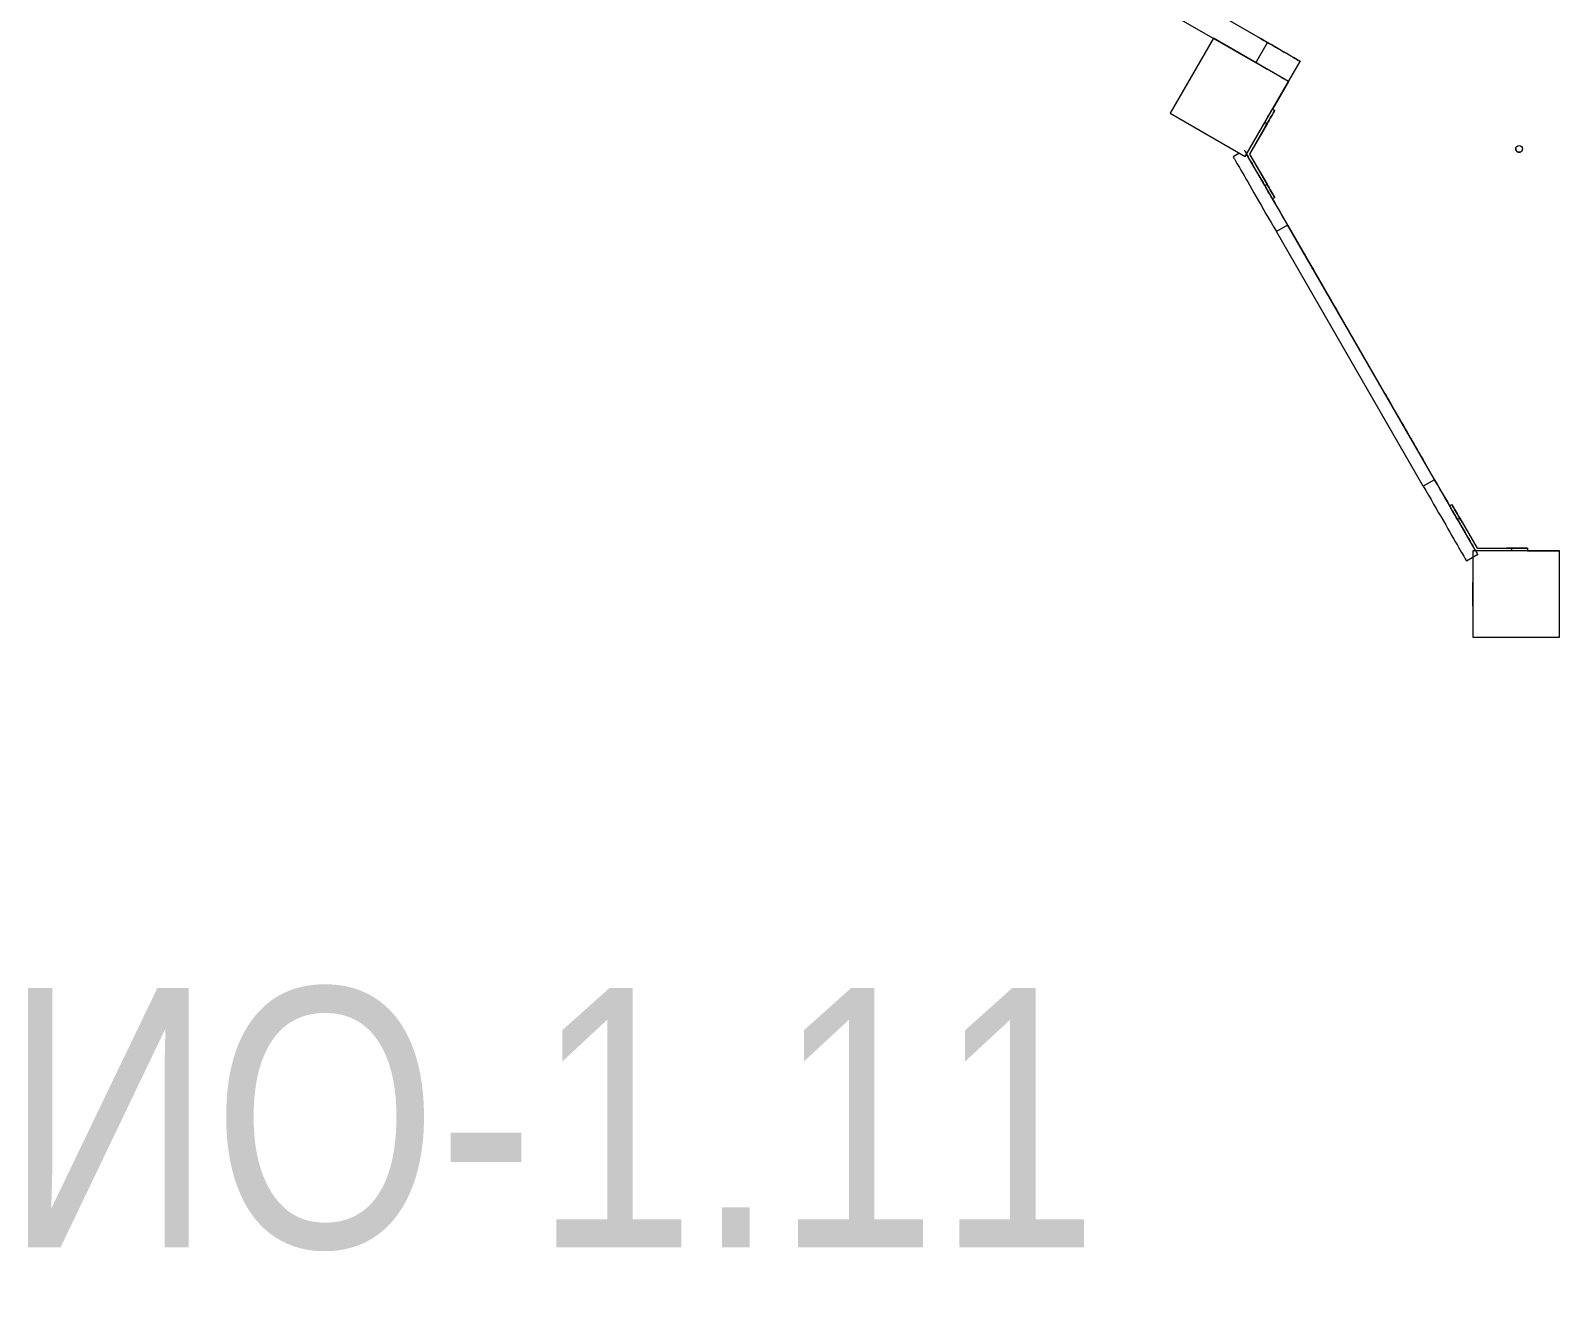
# Model space of a CAD drawing. Header units: millimetres. Extents: x -5713 to 5719, y -6024 to 5481.
# Drawn here: x -1148 to 621, y -1037 to 441 of the extents above; entities that cross this region are included whole.
import ezdxf

# ---------------------------------------------------------------- set-up
doc = ezdxf.new("R2010")
doc.units = ezdxf.units.MM
for name, color, linetype in [('DIKOM_АРТИКУЛ', 7, 'Continuous'), ('DIKOM_ОБЪЕКТ', 7, 'Continuous'), ('DIKOM_РАЗМЕР_ЗОНА', 7, 'Continuous'), ('DIKOM_РАЗМЕР_ОБЪЕКТА', 7, 'Continuous')]:
    doc.layers.add(name, color=color, linetype=linetype)
doc.styles.add('style1', font='arial.ttf', dxfattribs={"width": 0.8})
doc.dimstyles.new('1-50', dxfattribs={"dimtxt": 300, "dimasz": 200, "dimexe": 100, "dimexo": 0, "dimgap": 100, "dimtad": 1, "dimdec": 0, "dimtxsty": 'style1', "dimcen": 0, "dimclrd": 7, "dimclre": 7, "dimadec": 1, "dimazin": 2, "dimtfac": 1, "dimtdec": 0, "dimtmove": 1, "dimatfit": 3, "dimfxl": 0, "dimlwd": 25, "dimlwe": 18, "dimarcsym": 0})

# ---------------------------------------------------------------- blocks, each defined once
blk = doc.blocks.new('*D16')
at = {"layer": 'Defpoints', "color": 0, "transparency": 16777216}
for p in [(2713.8, 2377.7), (-3598, -60.3), (-3598, -5183.9)]:
    blk.add_point(p, dxfattribs=at)
at = {"layer": 'DIKOM_РАЗМЕР_ОБЪЕКТА', "color": 7, "lineweight": 18, "transparency": 16777216}
for p, q in [((2713.8, 2377.7), (2713.8, -5283.9)), ((-3598, -60.3), (-3598, -5283.9))]:
    blk.add_line(p, q, dxfattribs=at)
at = {"layer": 'DIKOM_РАЗМЕР_ОБЪЕКТА', "color": 7, "lineweight": 25, "transparency": 16777216}
blk.add_line((2513.8, -5183.9), (-3398, -5183.9), dxfattribs=at)
at = {"layer": 'DIKOM_РАЗМЕР_ОБЪЕКТА', "color": 7, "transparency": 16777216}
for points in [[(-3398, -5150.5), (-3398, -5217.2), (-3598, -5183.9)], [(2513.8, -5150.5), (2513.8, -5217.2), (2713.8, -5183.9)]]:
    blk.add_solid(points, dxfattribs=at)
at = {"layer": 'DIKOM_РАЗМЕР_ОБЪЕКТА', "color": 0, "transparency": 16777216, "insert": (-444.9, -4930.6), "char_height": 300, "attachment_point": 5, "style": 'style1'}
blk.add_mtext('6300', dxfattribs=at)
blk = doc.blocks.new('*D15')
at = {"layer": 'Defpoints', "color": 0, "transparency": 16777216}
for p in [(-612.3, 3980.9), (4699.9, 3980.9), (684.2, -2271.4)]:
    blk.add_point(p, dxfattribs=at)
at = {"layer": 'DIKOM_РАЗМЕР_ОБЪЕКТА', "color": 7, "lineweight": 18, "transparency": 16777216}
for p, q in [((-612.3, 3980.9), (4799.9, 3980.9)), ((684.2, -2271.4), (4799.9, -2271.4))]:
    blk.add_line(p, q, dxfattribs=at)
at = {"layer": 'DIKOM_РАЗМЕР_ОБЪЕКТА', "color": 7, "lineweight": 25, "transparency": 16777216}
blk.add_line((4699.9, -2071.4), (4699.9, 3780.9), dxfattribs=at)
at = {"layer": 'DIKOM_РАЗМЕР_ОБЪЕКТА', "color": 7, "transparency": 16777216}
for points in [[(4666.5, 3780.9), (4733.2, 3780.9), (4699.9, 3980.9)], [(4666.5, -2071.4), (4733.2, -2071.4), (4699.9, -2271.4)]]:
    blk.add_solid(points, dxfattribs=at)
at = {"layer": 'DIKOM_РАЗМЕР_ОБЪЕКТА', "color": 0, "transparency": 16777216, "insert": (4446.7, 2209.9), "char_height": 300, "attachment_point": 5, "rotation": 90, "style": 'style1'}
blk.add_mtext('6250', dxfattribs=at)
blk = doc.blocks.new('*D14')
at = {"layer": 'Defpoints', "color": 0, "transparency": 16777216}
for p in [(3820.9, 1133.9), (-5713, -129.1), (3820.9, -5924.4)]:
    blk.add_point(p, dxfattribs=at)
at = {"layer": 'DIKOM_РАЗМЕР_ЗОНА', "color": 7, "lineweight": 18, "transparency": 16777216}
for p, q in [((3820.9, 1133.9), (3820.9, -6024.4)), ((-5713, -129.1), (-5713, -6024.4))]:
    blk.add_line(p, q, dxfattribs=at)
at = {"layer": 'DIKOM_РАЗМЕР_ЗОНА', "color": 7, "lineweight": 25, "transparency": 16777216}
blk.add_line((-5513, -5924.4), (3620.9, -5924.4), dxfattribs=at)
at = {"layer": 'DIKOM_РАЗМЕР_ЗОНА', "color": 7, "transparency": 16777216}
for points in [[(-5513, -5891.1), (-5513, -5957.7), (-5713, -5924.4)], [(3620.9, -5891.1), (3620.9, -5957.7), (3820.9, -5924.4)]]:
    blk.add_solid(points, dxfattribs=at)
at = {"layer": 'DIKOM_РАЗМЕР_ЗОНА', "color": 0, "transparency": 16777216, "insert": (-409.5, -5671.2), "char_height": 300, "attachment_point": 5, "style": 'style1'}
blk.add_mtext('9600', dxfattribs=at)
blk = doc.blocks.new('*D13')
at = {"layer": 'Defpoints', "color": 0, "transparency": 16777216}
for p in [(-612.2, 5480.9), (971.7, -4271.4), (5619.4, -4271.4)]:
    blk.add_point(p, dxfattribs=at)
at = {"layer": 'DIKOM_РАЗМЕР_ЗОНА', "color": 7, "lineweight": 18, "transparency": 16777216}
for p, q in [((-612.2, 5480.9), (5719.4, 5480.9)), ((971.7, -4271.4), (5719.4, -4271.4))]:
    blk.add_line(p, q, dxfattribs=at)
at = {"layer": 'DIKOM_РАЗМЕР_ЗОНА', "color": 7, "lineweight": 25, "transparency": 16777216}
blk.add_line((5619.4, 5280.9), (5619.4, -4071.4), dxfattribs=at)
at = {"layer": 'DIKOM_РАЗМЕР_ЗОНА', "color": 7, "transparency": 16777216}
for points in [[(5586, 5280.9), (5652.7, 5280.9), (5619.4, 5480.9)], [(5586, -4071.4), (5652.7, -4071.4), (5619.4, -4271.4)]]:
    blk.add_solid(points, dxfattribs=at)
at = {"layer": 'DIKOM_РАЗМЕР_ЗОНА', "color": 0, "transparency": 16777216, "insert": (5366.2, 2209.9), "char_height": 300, "attachment_point": 5, "rotation": 90, "style": 'style1'}
blk.add_mtext('9750', dxfattribs=at)

msp = doc.modelspace()

# ---------------------------------------------------------------- linework, layer by layer
at = {"layer": 'DIKOM_ОБЪЕКТ', "color": 7, "linetype": 'Continuous', "lineweight": 15}
for p, q in [((283, 427.1), (-111.9, 655)), ((269.5, 403.7), (-132.3, 635.6)), ((220.6, 431.9), (170.6, 345.3)), ((307.2, 381.9), (220.6, 431.9)), ((220.6, 431.9), (220.6, 431.9)), ((269.5, 403.7), (283, 427.1)), ((307.4, 381.8), (320.9, 405.2)), ((320.9, 405.2), (320.9, 405.2)), ((257.2, 295.3), (307.2, 381.9)), ((307.3, 381.8), (288.9, 350)), ((307.3, 381.8), (288.9, 350)), ((307.2, 381.9), (307.2, 381.9)), ((170.6, 345.3), (257.2, 295.3)), ((288.8, 350), (291.4, 348.5)), ((288.9, 350), (291.5, 348.5)), ((288.9, 350), (288.9, 350)), ((258.8, 298), (279.8, 334.4)), ((282.4, 332.9), (262.3, 298)), ((282.4, 332.9), (262.3, 298)), ((282.5, 332.9), (262.4, 298)), ((282.5, 332.9), (262.4, 298)), ((282.4, 332.9), (279.8, 334.4)), ((282.5, 332.9), (282.4, 332.9)), ((250.7, 299.1), (243.3, 294.9)), ((257.2, 295.3), (257.4, 295.3)), ((279.8, 261.7), (258.8, 298)), ((262.3, 298), (282.4, 263.2)), ((262.3, 298), (262.3, 298)), ((262.3, 298), (282.4, 263.2)), ((262.4, 298), (282.5, 263.2)), ((262.4, 298), (262.4, 298)), ((262.4, 298), (282.5, 263.2)), ((279.8, 261.7), (282.4, 263.2)), ((282.4, 263.1), (282.5, 263.2)), ((291.4, 247.6), (288.8, 246.1)), ((291.5, 247.6), (288.9, 246.1)), ((288.9, 246.1), (288.9, 246.1)), ((306.3, 215.8), (293.3, 208.3)), ((476.3, -78.7), (306.3, 215.8)), ((306.4, 215.8), (476.4, -78.7)), ((463.3, -86.2), (293.3, 208.3)), ((316.3, 198.4), (316.4, 198.4)), ((316.4, 198.4), (316.4, 198.4)), ((366.3, 111.8), (366.4, 111.8)), ((416.3, 25.2), (416.4, 25.2)), ((416.4, 25.2), (416.4, 25.2)), ((466.3, -61.4), (466.4, -61.4)), ((476.3, -78.7), (463.3, -86.2)), ((493.8, -109), (496.4, -107.5)), ((505.4, -123.1), (502.8, -124.6)), ((505.4, -123.1), (525.6, -158)), ((505.4, -123.1), (525.6, -158)), ((505.5, -123.1), (505.4, -123.1)), ((505.5, -123.1), (525.6, -158)), ((505.5, -123.1), (525.6, -158)), ((523.8, -161), (502.8, -124.6)), ((525.6, -158), (565.9, -158)), ((525.6, -158), (525.6, -158)), ((525.6, -158), (565.9, -158)), ((525.6, -158), (565.8, -158)), ((525.6, -158), (525.6, -158)), ((525.6, -158), (565.8, -158)), ((565.8, -161), (565.8, -158)), ((565.9, -158), (565.9, -158)), ((583.8, -158), (583.8, -161)), ((583.9, -158), (583.9, -161)), ((526.3, -165.3), (513.3, -172.8)), ((513.4, -172.8), (513.3, -172.8)), ((526.4, -165.3), (513.4, -172.8)), ((520.7, -168.6), (520.7, -261)), ((520.8, -161), (520.8, -261)), ((620.8, -161), (520.8, -161)), ((565.8, -161), (523.8, -161)), ((583.9, -161), (583.8, -161)), ((583.9, -161), (620.8, -161)), ((620.7, -161), (583.9, -161)), ((620.7, -161), (620.7, -161)), ((620.7, -161), (620.7, -161)), ((620.8, -161), (620.7, -161)), ((620.8, -161), (620.8, -161)), ((620.8, -261), (620.8, -161)), ((520.8, -261), (520.7, -261)), ((520.8, -261), (620.8, -261))]:
    msp.add_line(p, q, dxfattribs=at)
at = {"layer": 'DIKOM_ОБЪЕКТ', "color": 7, "linetype": 'Continuous', "lineweight": 15, "flags": 128}
for points in [[(281, 428.2), (280.9, 428.3), (280.4, 428.5), (279.7, 429), (278.8, 429.5), (277.8, 430.1), (276.8, 430.6), (275.8, 431.2), (275, 431.7), (274.5, 432), (274.1, 432.2), (274.1, 432.2), (274.5, 432), (275, 431.7), (275.8, 431.2), (276.8, 430.6), (277.8, 430.1), (278.8, 429.5), (279.7, 429), (280.4, 428.5), (280.9, 428.3), (281, 428.2)], [(281, 428.2), (280.9, 428.3), (280.4, 428.6), (279.7, 429), (278.8, 429.5), (277.8, 430.1), (276.8, 430.7), (275.8, 431.2), (275, 431.7), (274.4, 432), (274.1, 432.2), (274.1, 432.2), (274.4, 432), (275, 431.7), (275.8, 431.2), (276.8, 430.7), (277.8, 430.1), (278.8, 429.5), (279.7, 429), (280.4, 428.6), (280.9, 428.3), (281, 428.2)], [(277.6, 430.2), (281.3, 428.1), (285.1, 425.9), (288.8, 423.8), (292.4, 421.7), (295.9, 419.7), (299.2, 417.7), (302.4, 415.9), (305.4, 414.2), (308.2, 412.6), (310.7, 411.1), (313, 409.8), (315.1, 408.6), (316.8, 407.6), (318.2, 406.7), (319.4, 406.1), (320.2, 405.6), (320.7, 405.3), (320.9, 405.2)], [(320.9, 405.2), (320.7, 405.3), (320.2, 405.6), (319.4, 406), (318.3, 406.7), (316.9, 407.5), (315.2, 408.5), (313.1, 409.7), (310.8, 411), (308.2, 412.5), (305.3, 414.2), (302.2, 416), (298.8, 417.9), (295.2, 420), (291.3, 422.3), (287.2, 424.6), (283, 427.1)], [(307.4, 381.8), (307.2, 381.9), (306.7, 382.2), (305.9, 382.6), (304.8, 383.3), (303.4, 384.1), (301.7, 385.1), (299.6, 386.3), (297.3, 387.6), (294.7, 389.1), (291.8, 390.8), (288.7, 392.6), (285.3, 394.6), (281.7, 396.7), (277.8, 398.9), (273.7, 401.2), (269.5, 403.7)], [(279.8, 334.4), (281.1, 336.6), (282.4, 338.8), (283.6, 340.9), (284.7, 342.8), (285.7, 344.6), (286.6, 346.2), (287.4, 347.5), (288, 348.6), (288.5, 349.4), (288.7, 349.8), (288.8, 350)], [(291.4, 348.5), (291.3, 348.3), (291.1, 347.9), (290.6, 347.1), (290, 346), (289.2, 344.7), (288.3, 343.1), (287.3, 341.3), (286.2, 339.4), (285, 337.3), (283.7, 335.1), (282.4, 332.9)], [(282.4, 332.9), (283.7, 335.1), (285, 337.3), (286.2, 339.4), (287.3, 341.3), (288.3, 343.1), (289.2, 344.7), (290, 346), (290.6, 347.1), (291.1, 347.9), (291.3, 348.3), (291.4, 348.5)], [(282.5, 332.9), (283.8, 335.1), (285, 337.3), (286.3, 339.4), (287.4, 341.3), (288.4, 343.1), (289.3, 344.7), (290.1, 346), (290.7, 347.1), (291.1, 347.9), (291.4, 348.3), (291.5, 348.5)], [(283.7, 335.1), (283.6, 334.9), (283.3, 334.4), (282.9, 333.7), (282.4, 332.8), (281.7, 331.7), (281.1, 330.6), (280.5, 329.6), (280, 328.6), (279.5, 327.9), (279.3, 327.4), (279.2, 327.3), (279.3, 327.4), (279.5, 327.9), (280, 328.6), (280.5, 329.6), (281.1, 330.6), (281.7, 331.7), (282.4, 332.8), (282.9, 333.7), (283.3, 334.4), (283.6, 334.9), (283.7, 335.1)], [(283.8, 335.1), (283.7, 334.9), (283.4, 334.4), (283, 333.7), (282.4, 332.8), (281.8, 331.7), (281.2, 330.6), (280.6, 329.6), (280, 328.6), (279.6, 327.9), (279.3, 327.4), (279.3, 327.3), (279.3, 327.4), (279.6, 327.9), (280, 328.6), (280.6, 329.6), (281.2, 330.6), (281.8, 331.7), (282.4, 332.8), (283, 333.7), (283.4, 334.4), (283.7, 334.9), (283.8, 335.1)], [(256.3, 302.4), (256.4, 302.2), (256.7, 301.7), (257.1, 300.9), (257.8, 299.8), (258.6, 298.4), (259.6, 296.7), (260.7, 294.7), (262, 292.4), (263.5, 289.9), (265.2, 287), (266.9, 283.9), (268.9, 280.6), (270.9, 277), (273.1, 273.2), (275.5, 269.2), (277.9, 265), (280.4, 260.6), (283.1, 256), (285.8, 251.3), (288.6, 246.5), (291.4, 241.5), (294.3, 236.5), (297.3, 231.4), (300.3, 226.2), (303.3, 221), (306.3, 215.8)], [(243.3, 294.9), (243.4, 294.7), (243.7, 294.2), (244.1, 293.4), (244.8, 292.3), (245.6, 290.9), (246.6, 289.2), (247.7, 287.2), (249, 284.9), (250.5, 282.4), (252.2, 279.5), (254, 276.4), (255.9, 273.1), (258, 269.5), (260.2, 265.7), (262.5, 261.7), (264.9, 257.5), (267.4, 253.1), (270.1, 248.5), (272.8, 243.8), (275.6, 239), (278.4, 234), (281.3, 229), (284.3, 223.9), (287.3, 218.7), (290.3, 213.5), (293.3, 208.3)], [(281.4, 264.9), (280.8, 266), (280.2, 267), (279.7, 267.8), (279.4, 268.4), (279.2, 268.7), (279.2, 268.7), (279.4, 268.4), (279.7, 267.8), (280.2, 267), (280.8, 266), (281.4, 264.9), (282.1, 263.8), (282.6, 262.8), (283.1, 261.9), (283.5, 261.3), (283.7, 261), (283.7, 261), (283.5, 261.3), (283.1, 261.9), (282.6, 262.8), (282.1, 263.8), (281.4, 264.9)], [(281.5, 264.9), (280.9, 266), (280.3, 267), (279.8, 267.8), (279.5, 268.4), (279.3, 268.7), (279.3, 268.7), (279.5, 268.4), (279.8, 267.8), (280.3, 267), (280.9, 266), (281.5, 264.9), (282.1, 263.8), (282.7, 262.8), (283.2, 261.9), (283.6, 261.3), (283.7, 261), (283.7, 261), (283.6, 261.3), (283.2, 261.9), (282.7, 262.8), (282.1, 263.8), (281.5, 264.9)], [(288.8, 246.1), (288.7, 246.2), (288.5, 246.7), (288, 247.5), (287.4, 248.5), (286.6, 249.9), (285.7, 251.4), (284.7, 253.2), (283.6, 255.2), (282.4, 257.3), (281.1, 259.4), (279.8, 261.7)], [(291.4, 247.6), (291.3, 247.7), (291.1, 248.2), (290.6, 249), (290, 250), (289.2, 251.4), (288.3, 252.9), (287.3, 254.7), (286.2, 256.7), (285, 258.8), (283.7, 260.9), (282.4, 263.2)], [(282.4, 263.2), (283.7, 260.9), (285, 258.8), (286.2, 256.7), (287.3, 254.7), (288.3, 252.9), (289.2, 251.4), (290, 250), (290.6, 249), (291.1, 248.2), (291.3, 247.7), (291.4, 247.6)], [(291.5, 247.6), (291.4, 247.7), (291.1, 248.2), (290.7, 249), (290.1, 250), (289.3, 251.4), (288.4, 252.9), (287.4, 254.7), (286.3, 256.7), (285, 258.8), (283.8, 260.9), (282.5, 263.2)], [(282.5, 263.2), (283.8, 260.9), (285, 258.8), (286.2, 256.7), (287.4, 254.7), (288.4, 252.9), (289.3, 251.4), (290.1, 250), (290.7, 249), (291.1, 248.2), (291.4, 247.7), (291.5, 247.6)], [(306.4, 215.8), (303.4, 221), (300.4, 226.2), (297.4, 231.4), (294.5, 236.5), (291.6, 241.5), (288.9, 246.1)], [(316.3, 198.4), (316.4, 198.3), (316.7, 197.8), (317.1, 197), (317.8, 196), (318.5, 194.6), (319.5, 192.9), (320.6, 191), (321.9, 188.8), (323.3, 186.4), (324.8, 183.7), (326.5, 180.9), (328.2, 177.8), (330.1, 174.6), (332, 171.3), (334, 167.8), (336.1, 164.3), (338.1, 160.6), (340.3, 157), (342.4, 153.3), (344.5, 149.6), (346.6, 146), (348.6, 142.5), (350.6, 139), (352.6, 135.6), (354.4, 132.4), (356.2, 129.4), (357.8, 126.5), (359.4, 123.9), (360.8, 121.4), (362, 119.3), (363.2, 117.3), (364.1, 115.7), (364.9, 114.3), (365.5, 113.2), (366, 112.5), (366.2, 112), (366.3, 111.8)], [(366.4, 111.8), (366.3, 112), (366, 112.5), (365.6, 113.2), (365, 114.3), (364.2, 115.7), (363.2, 117.3), (362.1, 119.3), (360.9, 121.4), (359.5, 123.9), (357.9, 126.5), (356.3, 129.4), (354.5, 132.4), (352.7, 135.6), (350.7, 139), (348.7, 142.5), (346.7, 146), (344.6, 149.6), (342.5, 153.3), (340.4, 157), (338.2, 160.6), (336.1, 164.3), (334.1, 167.8), (332.1, 171.3), (330.2, 174.6), (328.3, 177.8), (326.5, 180.9), (324.9, 183.7), (323.4, 186.4), (322, 188.8), (320.7, 191), (319.6, 192.9), (318.6, 194.6), (317.8, 196), (317.2, 197), (316.8, 197.8), (316.5, 198.3), (316.4, 198.4)], [(416.3, 25.2), (416.4, 25.1), (416.7, 24.6), (417.1, 23.8), (417.8, 22.8), (418.5, 21.4), (419.5, 19.7), (420.6, 17.8), (421.9, 15.6), (423.3, 13.2), (424.8, 10.5), (426.5, 7.7), (428.2, 4.6), (430.1, 1.4), (432, -1.9), (434, -5.4), (436.1, -8.9), (438.1, -12.6), (440.3, -16.2), (442.4, -19.9), (444.5, -23.6), (446.6, -27.2), (448.6, -30.7), (450.6, -34.2), (452.6, -37.6), (454.4, -40.8), (456.2, -43.8), (457.8, -46.7), (459.4, -49.3), (460.8, -51.8), (462, -53.9), (463.2, -55.9), (464.1, -57.5), (464.9, -58.9), (465.5, -60), (466, -60.7), (466.2, -61.2), (466.3, -61.4)], [(466.4, -61.4), (466.3, -61.2), (466, -60.7), (465.6, -60), (465, -58.9), (464.2, -57.5), (463.2, -55.9), (462.1, -53.9), (460.9, -51.8), (459.5, -49.3), (457.9, -46.7), (456.3, -43.8), (454.5, -40.8), (452.7, -37.6), (450.7, -34.2), (448.7, -30.7), (446.7, -27.2), (444.6, -23.6), (442.5, -19.9), (440.4, -16.2), (438.2, -12.6), (436.1, -8.9), (434.1, -5.4), (432.1, -1.9), (430.2, 1.4), (428.3, 4.6), (426.5, 7.7), (424.9, 10.5), (423.4, 13.2), (422, 15.6), (420.7, 17.8), (419.6, 19.7), (418.6, 21.4), (417.8, 22.8), (417.2, 23.8), (416.8, 24.6), (416.5, 25.1), (416.4, 25.2)], [(463.3, -86.2), (466.3, -91.4), (469.3, -96.6), (472.3, -101.8), (475.3, -106.9), (478.2, -112), (481, -116.9), (483.8, -121.7), (486.5, -126.4), (489.2, -131), (491.7, -135.4), (494.1, -139.6), (496.5, -143.6), (498.7, -147.4), (500.7, -151), (502.7, -154.4), (504.5, -157.5), (506.1, -160.3), (507.6, -162.9), (508.9, -165.2), (510.1, -167.2), (511.1, -168.9), (511.9, -170.3), (512.5, -171.4), (513, -172.2), (513.2, -172.6), (513.3, -172.8)], [(476.3, -78.7), (479.3, -83.9), (482.3, -89.1), (485.3, -94.3), (488.3, -99.4), (491.2, -104.5), (494, -109.4), (496.8, -114.2), (499.5, -118.9), (502.2, -123.5), (504.7, -127.9), (507.1, -132.1), (509.5, -136.1), (511.7, -139.9), (513.7, -143.5), (515.7, -146.9), (517.5, -150), (519.1, -152.8), (520.6, -155.4), (521.9, -157.7), (523.1, -159.7), (524, -161.4), (524.9, -162.8), (525.5, -163.9), (526, -164.7), (526.2, -165.1), (526.3, -165.3)], [(493.9, -109), (491.3, -104.5), (488.4, -99.4), (485.5, -94.3), (482.5, -89.1), (479.5, -83.9), (476.4, -78.7)], [(502.8, -124.6), (501.5, -122.4), (500.3, -120.2), (499.1, -118.1), (498, -116.2), (496.9, -114.4), (496, -112.8), (495.3, -111.5), (494.6, -110.4), (494.2, -109.6), (493.9, -109.2), (493.8, -109)], [(496.4, -107.5), (496.5, -107.7), (496.8, -108.1), (497.2, -108.9), (497.9, -110), (498.6, -111.3), (499.5, -112.9), (500.6, -114.7), (501.7, -116.6), (502.9, -118.7), (504.1, -120.9), (505.4, -123.1)], [(505.4, -123.1), (504.1, -120.9), (502.9, -118.7), (501.7, -116.6), (500.6, -114.7), (499.5, -112.9), (498.6, -111.3), (497.9, -110), (497.2, -108.9), (496.8, -108.1), (496.5, -107.7), (496.4, -107.5)], [(496.5, -107.5), (496.6, -107.7), (496.9, -108.1), (497.3, -108.9), (497.9, -110), (498.7, -111.3), (499.6, -112.9), (500.6, -114.7), (501.8, -116.6), (503, -118.7), (504.2, -120.9), (505.5, -123.1)], [(505.5, -123.1), (504.2, -120.9), (503, -118.7), (501.8, -116.6), (500.6, -114.7), (499.6, -112.9), (498.7, -111.3), (497.9, -110), (497.3, -108.9), (496.9, -108.1), (496.6, -107.7), (496.5, -107.5)], [(504.2, -120.9), (504.3, -121.1), (504.5, -121.5), (505, -122.3), (505.5, -123.2), (506.1, -124.3), (506.7, -125.4), (507.4, -126.4), (507.9, -127.4), (508.3, -128.1), (508.6, -128.6), (508.7, -128.7), (508.6, -128.6), (508.3, -128.1), (507.9, -127.4), (507.4, -126.4), (506.7, -125.4), (506.1, -124.3), (505.5, -123.2), (505, -122.3), (504.5, -121.5), (504.3, -121.1), (504.2, -120.9)], [(504.3, -120.9), (504.3, -121.1), (504.6, -121.5), (505, -122.3), (505.6, -123.2), (506.2, -124.3), (506.8, -125.4), (507.4, -126.4), (508, -127.4), (508.4, -128.1), (508.7, -128.6), (508.8, -128.7), (508.7, -128.6), (508.4, -128.1), (508, -127.4), (507.4, -126.4), (506.8, -125.4), (506.2, -124.3), (505.6, -123.2), (505, -122.3), (504.6, -121.5), (504.3, -121.1), (504.3, -120.9)], [(563.8, -158), (562.6, -158), (561.4, -158), (560.4, -158), (559.7, -158), (559.4, -158), (559.4, -158), (559.7, -158), (560.4, -158), (561.4, -158), (562.6, -158), (563.8, -158), (565.1, -158), (566.3, -158), (567.2, -158), (567.9, -158), (568.3, -158), (568.3, -158), (567.9, -158), (567.2, -158), (566.3, -158), (565.1, -158), (563.8, -158)], [(563.9, -158), (562.6, -158), (561.5, -158), (560.5, -158), (559.8, -158), (559.5, -158), (559.5, -158), (559.8, -158), (560.5, -158), (561.5, -158), (562.6, -158), (563.9, -158), (565.2, -158), (566.3, -158), (567.3, -158), (568, -158), (568.4, -158), (568.4, -158), (568, -158), (567.3, -158), (566.3, -158), (565.2, -158), (563.9, -158)], [(583.8, -158), (583.6, -158), (583.1, -158), (582.2, -158), (581, -158), (579.4, -158), (577.6, -158), (575.6, -158), (573.3, -158), (570.9, -158), (568.4, -158), (565.8, -158)], [(565.8, -158), (568.4, -158), (570.9, -158), (573.3, -158), (575.6, -158), (577.6, -158), (579.4, -158), (581, -158), (582.2, -158), (583.1, -158), (583.6, -158), (583.8, -158)], [(565.9, -158), (568.5, -158), (571, -158), (573.4, -158), (575.6, -158), (577.7, -158), (579.5, -158), (581.1, -158), (582.3, -158), (583.2, -158), (583.7, -158), (583.9, -158)], [(583.9, -158), (583.7, -158), (583.2, -158), (582.3, -158), (581.1, -158), (579.5, -158), (577.7, -158), (575.6, -158), (573.4, -158), (571, -158), (568.5, -158), (565.9, -158)], [(583.8, -161), (583.6, -161), (583.1, -161), (582.2, -161), (581, -161), (579.4, -161), (577.6, -161), (575.6, -161), (573.3, -161), (570.9, -161), (568.4, -161), (565.8, -161)], [(520.7, -224.5), (520.7, -224.3), (520.7, -223.7), (520.7, -222.8), (520.7, -221.6), (520.7, -220.1), (520.7, -218.3), (520.7, -216.4), (520.7, -214.3), (520.7, -212.1), (520.7, -209.8), (520.7, -207.6), (520.7, -205.5), (520.7, -203.6), (520.7, -201.8), (520.7, -200.3), (520.7, -199.1), (520.7, -198.2), (520.7, -197.6), (520.7, -197.5), (520.7, -197.6), (520.7, -198.2), (520.7, -199.1), (520.7, -200.3), (520.7, -201.8), (520.7, -203.6), (520.7, -205.5), (520.7, -207.6), (520.7, -209.8), (520.7, -212.1), (520.7, -214.3), (520.7, -216.4), (520.7, -218.3), (520.7, -220.1), (520.7, -221.6), (520.7, -222.8), (520.7, -223.7), (520.7, -224.3), (520.7, -224.5)], [(520.7, -216), (520.7, -215.8), (520.7, -215.2), (520.7, -214.4), (520.7, -213.3), (520.7, -212), (520.7, -210.6), (520.7, -209.3), (520.7, -208.1), (520.7, -207.1), (520.7, -206.4), (520.7, -206), (520.7, -206), (520.7, -206.4), (520.7, -207.1), (520.7, -208.1), (520.7, -209.3), (520.7, -210.6), (520.7, -212), (520.7, -213.3), (520.7, -214.4), (520.7, -215.2), (520.7, -215.8), (520.7, -216)]]:
    msp.add_lwpolyline(points, dxfattribs=at)
at = {"layer": 'DIKOM_ОБЪЕКТ', "color": 7, "linetype": 'Continuous', "lineweight": 15}
msp.add_circle((574.2, 304), 4, dxfattribs=at)
for start, end in [(174.6099, 301.1812), (301.1812, 354.6099)]:
    msp.add_arc((574.2, 304), 4, start, end, dxfattribs=at)

# ---------------------------------------------------------------- texts
at = {"layer": 'DIKOM_АРТИКУЛ', "color": 7, "linetype": 'Continuous', "lineweight": 15, "insert": (-2188.5, -666.9), "char_height": 300, "width": 1667.537, "attachment_point": 1, "style": 'style1'}
msp.add_mtext('ИКС-БИО-1.11', dxfattribs=at)

# ---------------------------------------------------------------- dimensions: what is measured, and where the dimension line sits
at = {"layer": 'DIKOM_РАЗМЕР_ЗОНА'}
dim = msp.add_linear_dim(base=(5619.4, -4271.4), p1=(-612.2, 5480.9), p2=(971.7, -4271.4), angle=90, text='9750', dimstyle='1-50', override={"dimscale": 1, "dimtix": 0, "dimtofl": 1, "dimtmove": 1, "dimatfit": 3}, dxfattribs=at)
dim.commit()
dim.dimension.update_dxf_attribs({"geometry": '*D13', "text_midpoint": (5619.4, 2209.9), "dimtype": 160})
dim = msp.add_linear_dim(base=(3820.9, -5924.4), p1=(-5713, -129.1), p2=(3820.9, 1133.9), text='9600', dimstyle='1-50', override={"dimscale": 1, "dimtix": 0, "dimtofl": 1, "dimtmove": 1, "dimatfit": 3}, dxfattribs=at)
dim.commit()
dim.dimension.update_dxf_attribs({"geometry": '*D14', "text_midpoint": (-409.5, -5924.4), "dimtype": 160})
at = {"layer": 'DIKOM_РАЗМЕР_ОБЪЕКТА'}
dim = msp.add_linear_dim(base=(4699.9, 3980.9), p1=(684.2, -2271.4), p2=(-612.3, 3980.9), angle=90, text='6250', dimstyle='1-50', override={"dimscale": 1, "dimtix": 0, "dimtofl": 1, "dimtmove": 1, "dimatfit": 3}, dxfattribs=at)
dim.commit()
dim.dimension.update_dxf_attribs({"geometry": '*D15', "text_midpoint": (4699.9, 2209.9), "dimtype": 160})
dim = msp.add_linear_dim(base=(-3598, -5183.9), p1=(2713.8, 2377.7), p2=(-3598, -60.3), text='6300', dimstyle='1-50', override={"dimscale": 1, "dimtix": 0, "dimtofl": 1, "dimtmove": 1, "dimatfit": 3}, dxfattribs=at)
dim.commit()
dim.dimension.update_dxf_attribs({"geometry": '*D16', "text_midpoint": (-444.9, -5183.9), "dimtype": 160})

doc.saveas('drawing.dxf')
